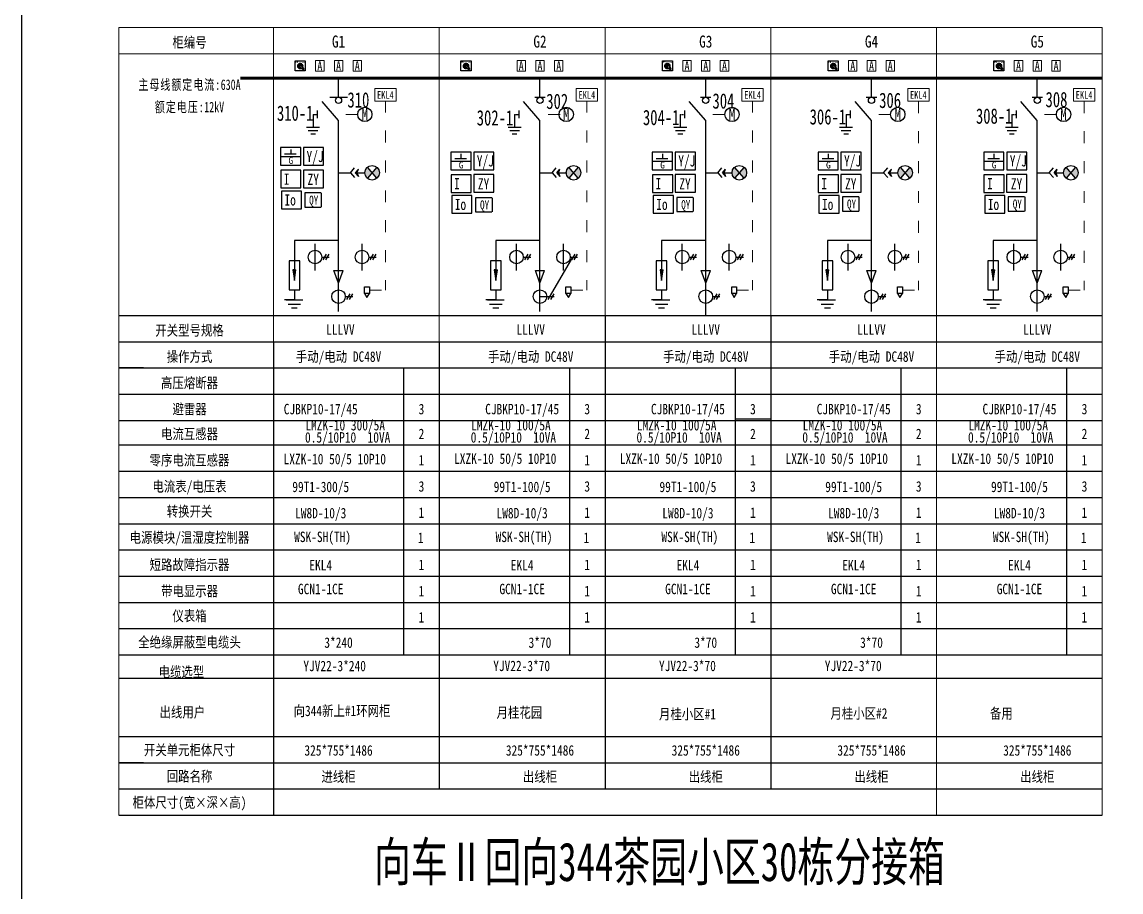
# Model space of a CAD drawing. Extents: x 613 to 1935, y 525 to 1195.
# Drawn here: x 612.6 to 868.9, y 724.9 to 927.7 of the extents above; entities that cross this region are included whole.
import ezdxf
from ezdxf.enums import TextEntityAlignment as Align

# ---------------------------------------------------------------- set-up
doc = ezdxf.new("R2010")
doc.units = 0
doc.header["$LTSCALE"] = 0.774411
doc.linetypes.add('ACAD_ISO03W100', pattern=[30, 12, -18])
doc.linetypes.add('HIDDEN', pattern=[0.375, 0.25, -0.125])
doc.layers.get('0').update_dxf_attribs({"linetype": 'CONTINUOUS'})
for name, color, linetype in [('1', 7, 'CONTINUOUS'), ('2', 2, 'CONTINUOUS'), ('TEXT', 3, 'CONTINUOUS')]:
    doc.layers.add(name, color=color, linetype=linetype)
for name, color, linetype, lineweight in [('粗实线', 7, 'CONTINUOUS', 30), ('细实线', 5, 'CONTINUOUS', 15), ('细室线', 4, 'CONTINUOUS', 9), ('虚线', 3, 'ACAD_ISO03W100', 15)]:
    doc.layers.add(name, color=color, linetype=linetype, lineweight=lineweight)
doc.styles.add('DXFS', font='', dxfattribs={"width": 0.7})
doc.styles.add('HZ', font='')
doc.styles.add('宋体', font='')
doc.styles.get('DXFS').set_extended_font_data('FangSong_GB2312')
doc.styles.get('HZ').set_extended_font_data('SimSun')
doc.styles.get('宋体').set_extended_font_data('SimSun')

# ---------------------------------------------------------------- blocks, each defined once
blk = doc.blocks.new('转换开关')
at = {"layer": '粗实线', "color": 0, "lineweight": 35}
for p, q in [((811715.2, -21652.7), (811740.9, -21669.7)), ((811728.1, -21639.8), (811744.9, -21665.3))]:
    blk.add_line(p, q, dxfattribs=at)
at = {"layer": '粗实线'}
blk.add_lwpolyline([(811687.3, -21611.9), (811756, -21611.9), (811756, -21680.6), (811687.3, -21680.6)], close=True, dxfattribs=at)
at = {"layer": '粗实线', "color": 0, "lineweight": 35}
blk.add_circle((811721.7, -21646.3), 2.53, dxfattribs=at)
for centre, radius, start, end in [((811721.7, -21646.3), 17.3, 334.48905, 295.40185), ((811721.7, -21646.3), 9.12, 21.78783, 248.01793), ((811743, -21667.6), 2.99, 223.98789, 49.96525)]:
    blk.add_arc(centre, radius, start, end, dxfattribs=at)
at = {"layer": '粗实线', "style": '宋体', "width": 0.8}
for s, p in [('就地', (811699, -21624.7)), ('远方', (811744.3, -21624.7))]:
    blk.add_text(s, height=8.26, dxfattribs=at).set_placement(p, align=Align.CENTER)
blk = doc.blocks.new('接地刀')
at = {"layer": '粗实线', "color": 0}
for p, q in [((15520.7, 53827.3), (15520.7, 53739.4)), ((15476.6, 53739.4), (15564.8, 53739.4)), ((15487.9, 53718.6), (15553.5, 53718.6)), ((15504.4, 53693.8), (15537.2, 53693.8))]:
    blk.add_line(p, q, dxfattribs=at)
at = {"layer": '粗实线', "color": 0, "linetype": 'HIDDEN'}
blk.add_line((15520.7, 53827.3), (15549.2, 53827.3), dxfattribs=at)
at = {"layer": '粗实线'}
blk.add_line((15549.2, 53852.9), (15549.2, 53801.7), dxfattribs=at)
blk = doc.blocks.new('带电显示器')
at = {"layer": '粗实线', "lineweight": -3}
blk.add_hatch(color=256, dxfattribs=at).paths.add_polyline_path([(15819.9, 53429.7), (15829.4, 53454.5), (15808.6, 53429.7), (15829.4, 53404.8)])
at = {"layer": '粗实线'}
h = blk.add_hatch(color=256, dxfattribs=at)
h.paths.add_polyline_path([(15955.4, 53467.6, -0.220516), (15972.9, 53429.7, -0.220516), (15955.4, 53391.7), (15923.2, 53429.7)])
h.paths.add_polyline_path([(15891.1, 53391.7, -0.220516), (15873.5, 53429.7, -0.220516), (15891.1, 53467.6), (15923.2, 53429.7)])
for p, q in [((15776.4, 53429.7), (15804.3, 53462.9)), ((15808.6, 53429.7), (15829.4, 53454.5)), ((15955.4, 53391.7), (15891.1, 53467.6)), ((15955.4, 53467.6), (15891.1, 53391.7)), ((15694.2, 53429.7), (15776.4, 53429.7)), ((15776.4, 53429.7), (15804.3, 53396.4)), ((15808.6, 53429.7), (15829.4, 53404.8)), ((15808.6, 53429.7), (15876.2, 53429.7))]:
    blk.add_line(p, q, dxfattribs=at)
at = {"layer": '粗实线', "lineweight": -3}
for p, q in [((15819.9, 53429.7), (15829.4, 53454.5)), ((15808.6, 53429.7), (15816.2, 53429.7)), ((15819.9, 53429.7), (15829.4, 53404.8))]:
    blk.add_line(p, q, dxfattribs=at)
at = {"layer": '粗实线'}
blk.add_circle((15923.2, 53429.7), 49.7, dxfattribs=at)

msp = doc.modelspace()

# ---------------------------------------------------------------- hatches: boundary and pattern name
at = {"layer": 'TEXT'}
for points in [[(676.13, 867.47), (675.76, 869.91), (676.13, 869.91), (676.5, 869.91)], [(723.11, 867.47), (722.74, 869.91), (723.11, 869.91), (723.48, 869.91)], [(761.76, 867.47), (761.39, 869.91), (761.76, 869.91), (762.13, 869.91)], [(800.41, 867.47), (800.05, 869.91), (800.41, 869.91), (800.78, 869.91)], [(839.07, 867.47), (838.7, 869.91), (839.07, 869.91), (839.44, 869.91)]]:
    msp.add_hatch(color=0, dxfattribs=at).paths.add_polyline_path(points)

# ---------------------------------------------------------------- linework, layer by layer
at = {"color": 0}
for p, q in [((677.6, 898.42), (672.89, 898.42)), ((672.89, 898.42), (672.89, 894.31)), ((675.27, 897.99), (675.27, 896.96)), ((677.6, 894.31), (677.6, 898.42)), ((678.24, 898.43), (678.24, 894.32)), ((682.95, 898.43), (678.24, 898.43)), ((682.95, 894.32), (682.95, 898.43)), ((717.32, 897.38), (712.61, 897.38)), ((712.61, 897.38), (712.61, 893.27)), ((717.32, 893.27), (717.32, 897.38)), ((717.96, 897.39), (717.96, 893.28)), ((722.67, 897.39), (717.96, 897.39)), ((722.67, 893.28), (722.67, 897.39)), ((764.29, 897.38), (759.58, 897.38)), ((759.58, 897.38), (759.58, 893.27)), ((764.29, 893.27), (764.29, 897.38)), ((764.93, 897.39), (764.93, 893.28)), ((769.64, 897.39), (764.93, 897.39)), ((769.64, 893.28), (769.64, 897.39)), ((802.95, 897.38), (798.24, 897.38)), ((798.24, 897.38), (798.24, 893.27)), ((802.95, 893.27), (802.95, 897.38)), ((803.58, 897.39), (803.58, 893.28)), ((808.29, 897.39), (803.58, 897.39)), ((808.29, 893.28), (808.29, 897.39)), ((841.6, 897.38), (836.89, 897.38)), ((836.89, 897.38), (836.89, 893.27)), ((841.6, 893.27), (841.6, 897.38)), ((842.24, 897.39), (842.24, 893.28)), ((846.95, 897.39), (842.24, 897.39)), ((846.95, 893.28), (846.95, 897.39)), ((677.6, 896.25), (672.89, 896.25)), ((673.84, 896.96), (676.56, 896.96)), ((717.32, 895.21), (712.61, 895.21)), ((713.56, 895.92), (716.28, 895.92)), ((714.98, 896.95), (714.98, 895.92)), ((764.29, 895.21), (759.58, 895.21)), ((760.53, 895.92), (763.25, 895.92)), ((761.96, 896.95), (761.96, 895.92)), ((802.95, 895.21), (798.24, 895.21)), ((799.19, 895.92), (801.91, 895.92)), ((800.61, 896.95), (800.61, 895.92)), ((841.6, 895.21), (836.89, 895.21)), ((837.84, 895.92), (840.56, 895.92)), ((839.27, 896.95), (839.27, 895.92)), ((672.89, 894.31), (677.6, 894.31)), ((672.95, 893.14), (672.95, 889.04)), ((677.66, 893.14), (672.95, 893.14)), ((677.66, 889.04), (677.66, 893.14)), ((678.23, 893.17), (678.23, 889.07)), ((682.94, 893.17), (678.23, 893.17)), ((678.24, 894.32), (682.95, 894.32)), ((682.94, 889.07), (682.94, 893.17)), ((712.61, 893.27), (717.32, 893.27)), ((712.66, 892.1), (712.66, 888)), ((717.37, 892.1), (712.66, 892.1)), ((717.37, 888), (717.37, 892.1)), ((717.94, 892.13), (717.94, 888.03)), ((722.65, 892.13), (717.94, 892.13)), ((717.96, 893.28), (722.67, 893.28)), ((722.65, 888.03), (722.65, 892.13)), ((759.58, 893.27), (764.29, 893.27)), ((759.64, 892.1), (759.64, 888)), ((764.35, 892.1), (759.64, 892.1)), ((764.35, 888), (764.35, 892.1)), ((764.92, 892.13), (764.92, 888.03)), ((769.63, 892.13), (764.92, 892.13)), ((764.93, 893.28), (769.64, 893.28)), ((769.63, 888.03), (769.63, 892.13)), ((798.24, 893.27), (802.95, 893.27)), ((798.29, 892.1), (798.29, 888)), ((803, 892.1), (798.29, 892.1)), ((803, 888), (803, 892.1)), ((803.57, 892.13), (803.57, 888.03)), ((808.28, 892.13), (803.57, 892.13)), ((803.58, 893.28), (808.29, 893.28)), ((808.28, 888.03), (808.28, 892.13)), ((836.89, 893.27), (841.6, 893.27)), ((836.94, 892.1), (836.94, 888)), ((841.66, 892.1), (836.94, 892.1)), ((841.66, 888), (841.66, 892.1)), ((842.22, 892.13), (842.22, 888.03)), ((846.93, 892.13), (842.22, 892.13)), ((842.24, 893.28), (846.95, 893.28)), ((846.93, 888.03), (846.93, 892.13)), ((672.95, 889.04), (677.66, 889.04)), ((673.11, 888.29), (673.11, 884.19)), ((677.82, 888.29), (673.11, 888.29)), ((677.82, 884.19), (677.82, 888.29)), ((678.23, 889.07), (682.94, 889.07)), ((682.32, 887.85), (678.54, 887.85)), ((682.32, 887.85), (678.54, 887.85)), ((678.54, 887.85), (678.54, 884.56)), ((682.37, 887.85), (682.37, 884.56)), ((682.37, 887.85), (682.37, 884.56)), ((712.66, 888), (717.37, 888)), ((712.83, 887.25), (712.83, 883.15)), ((717.54, 887.25), (712.83, 887.25)), ((717.54, 883.15), (717.54, 887.25)), ((717.94, 888.03), (722.65, 888.03)), ((722.16, 886.74), (718.39, 886.74)), ((722.16, 886.74), (718.39, 886.74)), ((718.39, 886.74), (718.39, 883.44)), ((722.22, 886.74), (722.22, 883.44)), ((722.22, 886.74), (722.22, 883.44)), ((759.64, 888), (764.35, 888)), ((759.8, 887.25), (759.8, 883.15)), ((764.51, 887.25), (759.8, 887.25)), ((764.51, 883.15), (764.51, 887.25)), ((764.92, 888.03), (769.63, 888.03)), ((769.07, 886.8), (765.3, 886.8)), ((769.07, 886.8), (765.3, 886.8)), ((765.3, 886.8), (765.3, 883.51)), ((769.13, 886.8), (769.13, 883.51)), ((769.13, 886.8), (769.13, 883.51)), ((798.29, 888), (803, 888)), ((798.46, 887.25), (798.46, 883.15)), ((803.17, 887.25), (798.46, 887.25)), ((803.17, 883.15), (803.17, 887.25)), ((803.57, 888.03), (808.28, 888.03)), ((807.73, 886.94), (803.95, 886.94)), ((807.73, 886.94), (803.95, 886.94)), ((803.95, 886.94), (803.95, 883.64)), ((807.78, 886.94), (807.78, 883.64)), ((807.78, 886.94), (807.78, 883.64)), ((836.94, 888), (841.66, 888)), ((837.11, 887.25), (837.11, 883.15)), ((841.82, 887.25), (837.11, 887.25)), ((841.82, 883.15), (841.82, 887.25)), ((842.22, 888.03), (846.93, 888.03)), ((846.38, 886.94), (842.6, 886.94)), ((846.38, 886.94), (842.6, 886.94)), ((842.6, 886.94), (842.6, 883.64)), ((846.43, 886.94), (846.43, 883.64)), ((846.43, 886.94), (846.43, 883.64)), ((673.11, 884.19), (677.82, 884.19)), ((678.54, 884.56), (682.32, 884.56)), ((678.54, 884.56), (682.32, 884.56)), ((712.83, 883.15), (717.54, 883.15)), ((718.39, 883.44), (722.16, 883.44)), ((718.39, 883.44), (722.16, 883.44)), ((759.8, 883.15), (764.51, 883.15)), ((765.3, 883.51), (769.07, 883.51)), ((765.3, 883.51), (769.07, 883.51)), ((798.46, 883.15), (803.17, 883.15)), ((803.95, 883.64), (807.73, 883.64)), ((803.95, 883.64), (807.73, 883.64)), ((837.11, 883.15), (841.82, 883.15)), ((842.6, 883.64), (846.38, 883.64)), ((842.6, 883.64), (846.38, 883.64)), ((674.68, 861.94), (677.58, 861.94)), ((721.65, 861.94), (724.56, 861.94)), ((760.31, 861.94), (763.21, 861.94)), ((798.96, 861.94), (801.87, 861.94)), ((837.62, 861.94), (840.52, 861.94)), ((635.23, 859.29), (671.26, 859.29)), ((635.23, 859.29), (640.93, 859.29)), ((635.23, 859.29), (709.92, 859.29)), ((640.93, 859.29), (671.26, 859.29)), ((671.26, 859.29), (825.88, 859.29)), ((675.44, 861.07), (676.82, 861.07)), ((722.42, 861.07), (723.8, 861.07)), ((748.57, 859.29), (748.57, 748.92)), ((756.89, 859.29), (825.88, 859.29)), ((761.07, 861.07), (762.45, 861.07)), ((787.22, 859.29), (864.53, 859.29)), ((787.22, 859.29), (787.22, 748.92)), ((799.72, 861.07), (801.11, 861.07)), ((838.38, 861.07), (839.76, 861.07)), ((635.23, 853.18), (671.26, 853.18)), ((635.23, 853.18), (709.92, 853.18)), ((671.26, 853.18), (671.26, 742.8)), ((709.92, 853.18), (825.88, 853.18)), ((709.92, 853.18), (709.92, 748.92)), ((756.89, 853.18), (825.88, 853.18)), ((787.22, 853.18), (864.53, 853.18)), ((640.93, 847.06), (635.23, 847.06)), ((635.23, 847.06), (709.92, 847.06)), ((635.23, 847.06), (671.26, 847.06)), ((640.93, 847.06), (671.26, 847.06)), ((701.6, 847.06), (701.6, 780.17)), ((709.92, 847.06), (787.22, 847.06)), ((740.25, 847.06), (740.25, 780.17)), ((748.57, 847.06), (825.88, 847.06)), ((778.9, 847.06), (778.9, 780.17)), ((778.9, 847.06), (864.53, 847.06)), ((817.56, 847.06), (817.56, 780.17)), ((856.21, 847.06), (856.21, 780.17)), ((635.23, 840.94), (671.26, 840.94)), ((635.23, 840.94), (701.6, 840.94)), ((701.6, 840.94), (709.92, 840.94)), ((709.92, 840.94), (748.57, 840.94)), ((740.25, 840.94), (748.57, 840.94)), ((748.57, 840.94), (787.22, 840.94)), ((778.9, 840.94), (787.22, 840.94)), ((778.9, 840.94), (817.56, 840.94)), ((817.56, 840.94), (856.21, 840.94)), ((856.21, 840.94), (864.53, 840.94)), ((635.23, 834.82), (671.26, 834.82)), ((635.23, 834.82), (701.6, 834.82)), ((701.6, 834.82), (709.92, 834.82)), ((709.92, 834.82), (748.57, 834.82)), ((740.25, 834.82), (748.57, 834.82)), ((748.57, 834.82), (787.22, 834.82)), ((778.9, 835.23), (787.22, 835.23)), ((778.9, 834.82), (787.22, 834.82)), ((778.9, 834.82), (817.56, 834.82)), ((817.56, 834.82), (856.21, 834.82)), ((856.21, 834.82), (864.53, 834.82)), ((635.23, 829.12), (671.26, 829.12)), ((635.23, 829.12), (701.6, 829.12)), ((701.6, 829.12), (709.92, 829.12)), ((709.92, 829.12), (748.57, 829.12)), ((740.25, 829.12), (748.57, 829.12)), ((748.57, 829.12), (787.22, 829.12)), ((778.9, 829.12), (787.22, 829.12)), ((778.9, 829.12), (817.56, 829.12)), ((817.56, 829.12), (856.21, 829.12)), ((856.21, 829.12), (864.53, 829.12)), ((635.23, 823), (671.26, 823)), ((635.23, 823), (671.26, 823)), ((635.23, 823), (701.6, 823)), ((635.23, 823), (701.6, 823)), ((701.6, 823), (709.92, 823)), ((701.6, 823), (709.92, 823)), ((709.92, 823), (748.57, 823)), ((709.92, 823), (748.57, 823)), ((740.25, 823), (748.57, 823)), ((740.25, 823), (748.57, 823)), ((748.57, 823), (787.22, 823)), ((748.57, 823), (787.22, 823)), ((778.9, 823), (787.22, 823)), ((778.9, 823), (787.22, 823)), ((778.9, 823), (817.56, 823)), ((778.9, 823), (817.56, 823)), ((817.56, 823), (856.21, 823)), ((817.56, 823), (856.21, 823)), ((856.21, 823), (864.53, 823)), ((856.21, 823), (864.53, 823)), ((635.23, 816.88), (701.6, 816.88)), ((635.23, 816.88), (671.26, 816.88)), ((701.6, 816.88), (709.92, 816.88)), ((709.92, 816.88), (748.57, 816.88)), ((740.25, 816.88), (748.57, 816.88)), ((748.57, 816.88), (787.22, 816.88)), ((778.9, 816.88), (787.22, 816.88)), ((778.9, 816.88), (817.56, 816.88)), ((817.56, 816.88), (856.21, 816.88)), ((856.21, 816.88), (864.53, 816.88)), ((635.23, 810.76), (701.6, 810.76)), ((635.23, 810.76), (671.26, 810.76)), ((701.6, 810.76), (709.92, 810.76)), ((709.92, 810.76), (748.57, 810.76)), ((740.25, 810.76), (748.57, 810.76)), ((748.57, 810.76), (787.22, 810.76)), ((778.9, 810.76), (787.22, 810.76)), ((778.9, 810.76), (817.56, 810.76)), ((817.56, 810.76), (856.21, 810.76)), ((856.21, 810.76), (864.53, 810.76)), ((635.23, 804.64), (701.6, 804.64)), ((635.23, 804.64), (701.6, 804.64)), ((635.23, 804.64), (671.26, 804.64)), ((635.23, 804.64), (671.26, 804.64)), ((701.6, 804.64), (709.92, 804.64)), ((701.6, 804.64), (856.21, 804.64)), ((701.6, 804.64), (856.21, 804.64)), ((701.6, 804.64), (709.92, 804.64)), ((740.25, 804.64), (748.57, 804.64)), ((740.25, 804.64), (748.57, 804.64)), ((748.57, 804.64), (787.22, 804.64)), ((748.57, 804.64), (787.22, 804.64)), ((778.9, 804.64), (787.22, 804.64)), ((778.9, 804.64), (787.22, 804.64)), ((778.9, 804.64), (817.56, 804.64)), ((778.9, 804.64), (817.56, 804.64)), ((817.56, 804.64), (856.21, 804.64)), ((817.56, 804.64), (856.21, 804.64)), ((856.21, 804.64), (864.53, 804.64)), ((856.21, 804.64), (864.53, 804.64)), ((635.23, 798.52), (701.6, 798.52)), ((635.23, 798.52), (671.26, 798.52)), ((701.6, 798.52), (856.21, 798.52)), ((701.6, 798.52), (709.92, 798.52)), ((740.25, 798.52), (748.57, 798.52)), ((748.57, 798.52), (787.22, 798.52)), ((748.57, 798.52), (817.56, 798.52)), ((778.9, 798.52), (787.22, 798.52)), ((817.56, 798.52), (856.21, 798.52)), ((856.21, 798.52), (864.53, 798.52)), ((635.23, 792.41), (701.6, 792.41)), ((635.23, 792.41), (671.26, 792.41)), ((701.6, 792.41), (709.92, 792.41)), ((701.6, 792.41), (856.21, 792.41)), ((740.25, 792.41), (748.57, 792.41)), ((748.57, 792.41), (787.22, 792.41)), ((778.9, 792.41), (787.22, 792.41)), ((778.9, 792.41), (817.56, 792.41)), ((817.56, 792.41), (856.21, 792.41)), ((856.21, 792.41), (864.53, 792.41)), ((635.23, 786.29), (671.26, 786.29)), ((635.23, 786.29), (701.6, 786.29)), ((701.6, 786.29), (709.92, 786.29)), ((701.6, 786.29), (856.21, 786.29)), ((740.25, 786.29), (748.57, 786.29)), ((748.57, 786.29), (787.22, 786.29)), ((778.9, 786.29), (787.22, 786.29)), ((778.9, 786.29), (817.56, 786.29)), ((817.56, 786.29), (856.21, 786.29)), ((856.21, 786.29), (864.53, 786.29)), ((635.23, 755.04), (864.53, 755.04)), ((640.93, 755.04), (635.23, 755.04)), ((635.23, 755.04), (864.53, 755.04)), ((635.23, 755.04), (709.92, 755.04)), ((640.93, 755.04), (671.26, 755.04)), ((748.57, 755.04), (864.53, 755.04)), ((748.57, 755.04), (864.53, 755.04)), ((635.23, 748.92), (671.26, 748.92)), ((635.23, 748.92), (864.53, 748.92)), ((635.23, 748.92), (709.92, 748.92)), ((748.57, 748.92), (864.53, 748.92)), ((748.57, 748.92), (787.22, 748.92)), ((635.23, 742.8), (671.26, 742.8)), ((635.23, 742.8), (701.6, 742.8)), ((635.23, 742.8), (864.53, 742.8)), ((748.57, 742.8), (864.53, 742.8)), ((787.22, 742.8), (864.53, 742.8))]:
    msp.add_line(p, q, dxfattribs=at)
at = {"color": 0, "linetype": 'HIDDEN', "ltscale": 0.2}
for p, q in [((686.43, 869.78), (686.43, 876.76)), ((733.4, 869.78), (733.4, 876.76)), ((772.06, 869.78), (772.06, 876.76)), ((810.71, 869.78), (810.71, 876.76)), ((849.37, 869.78), (849.37, 876.76))]:
    msp.add_line(p, q, dxfattribs=at)
at = {"color": 0, "linetype": 'Continuous'}
for p, q in [((676.13, 862.91), (673.79, 862.91)), ((674.2, 862.91), (678.07, 862.91)), ((723.11, 862.91), (720.76, 862.91)), ((721.17, 862.91), (725.04, 862.91)), ((761.76, 862.91), (759.42, 862.91)), ((759.82, 862.91), (763.7, 862.91)), ((800.41, 862.91), (798.07, 862.91)), ((798.48, 862.91), (802.35, 862.91)), ((839.07, 862.91), (836.73, 862.91)), ((837.13, 862.91), (841, 862.91))]:
    msp.add_line(p, q, dxfattribs=at)
msp.add_lwpolyline([(612.61, 1195.28), (1376.77, 1195.28), (1376.77, 524.67), (612.61, 524.67)], close=True, dxfattribs=at)
at = {"color": 0}
for points in [[(635.23, 780.17), (864.53, 780.17)], [(635.23, 774.71), (864.53, 774.71)], [(635.23, 761.16), (864.53, 761.16)]]:
    msp.add_lwpolyline(points, dxfattribs=at)
at = {"layer": '1', "color": 0, "ltscale": 1000}
for p, q in [((692.48, 866), (693.63, 866)), ((692.48, 864.44), (692.48, 866)), ((693.63, 864.44), (692.48, 864.44)), ((692.48, 864.44), (693.06, 863.52)), ((693.06, 863.52), (693.63, 864.44)), ((693.63, 866), (693.63, 864.44)), ((739.46, 866), (740.6, 866)), ((739.46, 864.44), (739.46, 866)), ((740.6, 864.44), (739.46, 864.44)), ((739.46, 864.44), (740.03, 863.52)), ((740.03, 863.52), (740.6, 864.44)), ((740.6, 866), (740.6, 864.44)), ((778.11, 866), (779.26, 866)), ((778.11, 864.44), (778.11, 866)), ((779.26, 864.44), (778.11, 864.44)), ((778.11, 864.44), (778.69, 863.52)), ((778.69, 863.52), (779.26, 864.44)), ((779.26, 866), (779.26, 864.44)), ((816.77, 866), (817.91, 866)), ((816.77, 864.44), (816.77, 866)), ((817.91, 864.44), (816.77, 864.44)), ((816.77, 864.44), (817.34, 863.52)), ((817.34, 863.52), (817.91, 864.44)), ((817.91, 866), (817.91, 864.44)), ((855.42, 866), (856.57, 866)), ((855.42, 864.44), (855.42, 866)), ((856.57, 864.44), (855.42, 864.44)), ((855.42, 864.44), (855.99, 863.52)), ((855.99, 863.52), (856.57, 864.44)), ((856.57, 866), (856.57, 864.44))]:
    msp.add_line(p, q, dxfattribs=at)
at = {"layer": 'TEXT', "color": 0}
for p, q in [((676.13, 876.76), (676.13, 868.69)), ((686.43, 876.76), (676.13, 876.76)), ((723.11, 876.76), (723.11, 868.69)), ((733.4, 876.76), (723.11, 876.76)), ((761.76, 876.76), (761.76, 867.47)), ((772.06, 876.76), (761.76, 876.76)), ((800.41, 876.76), (800.41, 867.47)), ((810.71, 876.76), (800.41, 876.76)), ((839.07, 876.76), (839.07, 867.47)), ((849.37, 876.76), (839.07, 876.76)), ((677.38, 872.02), (674.88, 872.02)), ((674.88, 872.02), (674.88, 865.29)), ((677.38, 865.29), (677.38, 872.02)), ((724.36, 872.02), (721.86, 872.02)), ((721.86, 872.02), (721.86, 865.29)), ((724.36, 865.29), (724.36, 872.02)), ((763.01, 872.02), (760.51, 872.02)), ((760.51, 872.02), (760.51, 865.29)), ((763.01, 865.29), (763.01, 872.02)), ((801.66, 872.02), (799.17, 872.02)), ((799.17, 872.02), (799.17, 865.29)), ((801.66, 865.29), (801.66, 872.02)), ((840.32, 872.02), (837.82, 872.02)), ((837.82, 872.02), (837.82, 865.29)), ((840.32, 865.29), (840.32, 872.02)), ((676.13, 869.91), (675.76, 869.91)), ((675.76, 869.91), (676.13, 867.47)), ((676.13, 869.91), (676.5, 869.91)), ((676.13, 867.47), (676.5, 869.91)), ((723.11, 869.91), (722.74, 869.91)), ((722.74, 869.91), (723.11, 867.47)), ((723.11, 869.91), (723.48, 869.91)), ((723.11, 867.47), (723.48, 869.91)), ((761.76, 869.91), (761.39, 869.91)), ((761.39, 869.91), (761.76, 867.47)), ((761.76, 869.91), (762.13, 869.91)), ((761.76, 867.47), (762.13, 869.91)), ((800.41, 869.91), (800.05, 869.91)), ((800.05, 869.91), (800.41, 867.47)), ((800.41, 869.91), (800.78, 869.91)), ((800.41, 867.47), (800.78, 869.91)), ((839.07, 869.91), (838.7, 869.91)), ((838.7, 869.91), (839.07, 867.47)), ((839.07, 869.91), (839.44, 869.91)), ((839.07, 867.47), (839.44, 869.91)), ((674.88, 865.29), (677.38, 865.29)), ((676.13, 865.29), (676.13, 862.91)), ((721.86, 865.29), (724.36, 865.29)), ((723.11, 865.29), (723.11, 862.91)), ((760.51, 865.29), (763.01, 865.29)), ((761.76, 865.29), (761.76, 862.91)), ((799.17, 865.29), (801.66, 865.29)), ((800.41, 865.29), (800.41, 862.91)), ((837.82, 865.29), (840.32, 865.29)), ((839.07, 865.29), (839.07, 862.91))]:
    msp.add_line(p, q, dxfattribs=at)
at = {"layer": '粗实线', "color": 0}
for p, q in [((686.43, 910.19), (686.43, 914.62)), ((733.4, 910.19), (733.4, 914.62)), ((733.4, 910.19), (733.4, 914.62)), ((772.06, 910.19), (772.06, 914.62)), ((772.06, 910.19), (772.06, 914.62)), ((810.71, 910.19), (810.71, 914.62)), ((810.71, 910.19), (810.71, 914.62)), ((849.37, 910.19), (849.37, 914.62)), ((849.37, 910.19), (849.37, 914.62)), ((684.38, 910.19), (688.48, 910.19)), ((732.19, 910.19), (734.62, 910.19)), ((770.85, 910.19), (773.27, 910.19)), ((809.5, 910.19), (811.92, 910.19)), ((848.15, 910.19), (850.58, 910.19)), ((686.43, 904.76), (682.59, 909.15)), ((733.4, 904.76), (729.57, 909.15)), ((772.06, 904.76), (768.22, 909.15)), ((810.71, 904.76), (806.87, 909.15)), ((849.37, 904.76), (845.53, 909.15)), ((686.43, 860.22), (686.43, 904.76)), ((733.4, 860.22), (733.4, 904.76)), ((772.06, 859.29), (772.06, 904.76)), ((810.71, 860.22), (810.71, 904.76)), ((849.37, 860.22), (849.37, 904.76)), ((685.35, 869.78), (687.51, 869.78)), ((686.43, 866.82), (685.35, 869.78)), ((686.43, 866.82), (687.51, 869.78)), ((733.4, 866.82), (732.33, 869.78)), ((732.33, 869.78), (734.48, 869.78)), ((733.4, 866.82), (734.48, 869.78)), ((772.06, 866.82), (770.98, 869.78)), ((770.98, 869.78), (773.13, 869.78)), ((772.06, 866.82), (773.13, 869.78)), ((810.71, 866.82), (809.63, 869.78)), ((809.63, 869.78), (811.79, 869.78)), ((810.71, 866.82), (811.79, 869.78)), ((849.37, 866.82), (848.29, 869.78)), ((848.29, 869.78), (850.44, 869.78)), ((849.37, 866.82), (850.44, 869.78))]:
    msp.add_line(p, q, dxfattribs=at)
at = {"layer": '粗实线', "color": 0, "lineweight": -3}
for p, q in [((680.96, 869.78), (680.96, 876.03)), ((691.9, 869.78), (691.9, 876.03)), ((727.93, 869.78), (727.93, 876.03)), ((738.88, 869.78), (738.88, 876.03)), ((766.59, 869.78), (766.59, 876.03)), ((777.53, 869.78), (777.53, 876.03)), ((805.24, 869.78), (805.24, 876.03)), ((816.18, 869.78), (816.18, 876.03)), ((843.89, 869.78), (843.89, 876.03)), ((854.84, 869.78), (854.84, 876.03)), ((686.43, 860.57), (686.43, 866.82)), ((733.4, 860.57), (733.4, 866.82)), ((772.06, 860.57), (772.06, 866.82)), ((810.71, 860.57), (810.71, 866.82)), ((849.37, 860.57), (849.37, 866.82))]:
    msp.add_line(p, q, dxfattribs=at)
at = {"layer": '粗实线', "color": 0, "linetype": 'ByBlock', "ltscale": 0.2}
for p, q in [((682.54, 872.91), (684.28, 872.91)), ((683.58, 873.58), (682.8, 872.23)), ((684.19, 873.58), (683.41, 872.23)), ((693.48, 872.91), (695.22, 872.91)), ((694.53, 873.58), (693.74, 872.23)), ((695.13, 873.58), (694.35, 872.23)), ((729.51, 872.91), (731.25, 872.91)), ((730.56, 873.58), (729.78, 872.23)), ((731.17, 873.58), (730.38, 872.23)), ((740.97, 872.91), (735.25, 863.02)), ((740.45, 872.91), (742.19, 872.91)), ((741.5, 873.58), (740.72, 872.23)), ((742.11, 873.58), (741.33, 872.23)), ((768.16, 872.91), (769.91, 872.91)), ((769.21, 873.58), (768.43, 872.23)), ((769.82, 873.58), (769.04, 872.23)), ((779.11, 872.91), (780.85, 872.91)), ((780.15, 873.58), (779.37, 872.23)), ((780.76, 873.58), (779.98, 872.23)), ((806.82, 872.91), (808.56, 872.91)), ((807.87, 873.58), (807.08, 872.23)), ((808.47, 873.58), (807.69, 872.23)), ((817.76, 872.91), (819.5, 872.91)), ((818.81, 873.58), (818.03, 872.23)), ((819.42, 873.58), (818.63, 872.23)), ((845.47, 872.91), (847.21, 872.91)), ((846.52, 873.58), (845.74, 872.23)), ((847.13, 873.58), (846.35, 872.23)), ((856.41, 872.91), (858.16, 872.91)), ((857.46, 873.58), (856.68, 872.23)), ((858.07, 873.58), (857.29, 872.23)), ((688.01, 863.69), (689.75, 863.69)), ((689.05, 864.37), (688.27, 863.02)), ((689.66, 864.37), (688.88, 863.02)), ((733.4, 863.69), (736.72, 863.69)), ((736.64, 864.37), (735.86, 863.02)), ((773.64, 863.69), (775.38, 863.69)), ((774.68, 864.37), (773.9, 863.02)), ((775.29, 864.37), (774.51, 863.02)), ((812.29, 863.69), (814.03, 863.69)), ((813.34, 864.37), (812.56, 863.02)), ((813.94, 864.37), (813.16, 863.02)), ((850.94, 863.69), (852.69, 863.69)), ((851.99, 864.37), (851.21, 863.02)), ((852.6, 864.37), (851.82, 863.02))]:
    msp.add_line(p, q, dxfattribs=at)
at = {"layer": '粗实线', "color": 0, "const_width": 0.678}
for points in [[(663.54, 914.62), (709.92, 914.62)], [(709.92, 914.62), (772.06, 914.62)], [(748.57, 914.62), (825.88, 914.62)]]:
    msp.add_lwpolyline(points, dxfattribs=at)
at = {"layer": '粗实线', "color": 0}
msp.add_lwpolyline([(787.22, 914.62, 0.678, 0.678, 0), (864.53, 914.62, 0.678, 0.678, 0)], format="xyseb", dxfattribs=at)
for centre, radius in [((686.43, 909.46), 0.727), ((733.4, 909.46), 0.727), ((772.06, 909.46), 0.727), ((810.71, 909.46), 0.727), ((849.37, 909.46), 0.727), ((692.56, 906.17), 1.67), ((739.53, 906.17), 1.67), ((778.19, 906.17), 1.67), ((816.84, 906.17), 1.67), ((855.5, 906.17), 1.67)]:
    msp.add_circle(centre, radius, dxfattribs=at)
at = {"layer": '粗实线', "color": 0, "lineweight": -3}
for centre in [(680.96, 872.91), (691.9, 872.91), (727.93, 872.91), (738.88, 872.91), (766.59, 872.91), (777.53, 872.91), (805.24, 872.91), (816.18, 872.91), (843.89, 872.91), (854.84, 872.91), (686.43, 863.69), (733.4, 863.69), (772.06, 863.69), (810.71, 863.69), (849.37, 863.69)]:
    msp.add_circle(centre, 1.58, dxfattribs=at)
at = {"layer": '细实线', "color": 0}
for p, q in [((635.23, 926.43), (671.26, 926.43)), ((635.23, 926.43), (640.93, 926.43)), ((635.23, 926.43), (635.23, 742.8)), ((640.93, 926.43), (671.26, 926.43)), ((671.26, 926.43), (709.92, 926.43)), ((671.26, 926.43), (671.26, 748.92)), ((671.26, 926.43), (671.26, 859.29)), ((709.92, 926.43), (825.88, 926.43)), ((709.92, 926.43), (709.92, 840.94)), ((748.57, 926.43), (748.57, 748.92)), ((748.57, 926.43), (748.57, 859.29)), ((756.89, 926.43), (825.88, 926.43)), ((756.89, 926.43), (825.88, 926.43)), ((787.22, 926.43), (825.88, 926.43)), ((787.22, 926.43), (787.22, 853.18)), ((787.22, 926.43), (787.22, 748.92)), ((787.22, 926.43), (864.53, 926.43)), ((787.22, 926.43), (787.22, 853.18)), ((825.88, 926.43), (825.88, 767.52)), ((825.88, 926.43), (825.88, 767.52)), ((825.88, 926.43), (825.88, 742.8)), ((864.53, 926.43), (864.53, 767.52)), ((864.53, 926.43), (864.53, 767.52)), ((864.53, 926.43), (864.53, 742.8)), ((635.23, 920.31), (671.26, 920.31)), ((635.23, 920.31), (640.93, 920.31)), ((635.23, 920.31), (709.92, 920.31)), ((640.93, 920.31), (671.26, 920.31)), ((709.92, 920.31), (825.88, 920.31)), ((748.57, 920.31), (825.88, 920.31)), ((787.22, 920.31), (864.53, 920.31))]:
    msp.add_line(p, q, dxfattribs=at)
for points in [[(681.08, 918.7), (683.04, 918.7), (683.04, 916.23), (681.08, 916.23)], [(685.45, 918.7), (687.41, 918.7), (687.41, 916.23), (685.45, 916.23)], [(689.82, 918.7), (691.78, 918.7), (691.78, 916.23), (689.82, 916.23)], [(728.05, 918.7), (730.01, 918.7), (730.01, 916.23), (728.05, 916.23)], [(732.42, 918.7), (734.38, 918.7), (734.38, 916.23), (732.42, 916.23)], [(736.8, 918.7), (738.76, 918.7), (738.76, 916.23), (736.8, 916.23)], [(766.71, 918.7), (768.67, 918.7), (768.67, 916.23), (766.71, 916.23)], [(771.08, 918.7), (773.04, 918.7), (773.04, 916.23), (771.08, 916.23)], [(775.45, 918.7), (777.41, 918.7), (777.41, 916.23), (775.45, 916.23)], [(805.36, 918.7), (807.32, 918.7), (807.32, 916.23), (805.36, 916.23)], [(809.73, 918.7), (811.69, 918.7), (811.69, 916.23), (809.73, 916.23)], [(814.1, 918.7), (816.06, 918.7), (816.06, 916.23), (814.1, 916.23)], [(844.01, 918.7), (845.97, 918.7), (845.97, 916.23), (844.01, 916.23)], [(848.39, 918.7), (850.35, 918.7), (850.35, 916.23), (848.39, 916.23)], [(852.76, 918.7), (854.72, 918.7), (854.72, 916.23), (852.76, 916.23)]]:
    msp.add_lwpolyline(points, close=True, dxfattribs=at)
at = {"layer": '细室线', "color": 0}
for points in [[(694.88, 912.19), (699.84, 912.19), (699.84, 909.22), (694.88, 909.22)], [(741.86, 912.19), (746.81, 912.19), (746.81, 909.22), (741.86, 909.22)], [(780.51, 912.19), (785.47, 912.19), (785.47, 909.22), (780.51, 909.22)], [(819.16, 912.19), (824.12, 912.19), (824.12, 909.22), (819.16, 909.22)], [(857.82, 912.19), (862.77, 912.19), (862.77, 909.22), (857.82, 909.22)]]:
    msp.add_lwpolyline(points, close=True, dxfattribs=at)
at = {"layer": '虚线', "color": 0, "linetype": 'ACAD_ISO03W100', "ltscale": 0.3}
for p, q in [((697.36, 909.37), (697.36, 865.22)), ((744.33, 909.37), (744.33, 865.22)), ((782.99, 909.37), (782.99, 865.22)), ((821.64, 909.22), (821.64, 865.22)), ((860.3, 909.22), (860.3, 865.22)), ((690.89, 906.17), (685.2, 906.17)), ((738.11, 906.17), (732.17, 906.17)), ((776.52, 906.17), (770.82, 906.17)), ((815.17, 906.17), (809.48, 906.17)), ((853.83, 906.17), (848.13, 906.17)), ((693.63, 865.22), (697.36, 865.22)), ((740.6, 865.22), (744.33, 865.22)), ((779.26, 865.22), (782.99, 865.22)), ((817.91, 865.22), (821.64, 865.22)), ((856.57, 865.22), (860.3, 865.22))]:
    msp.add_line(p, q, dxfattribs=at)

# ---------------------------------------------------------------- block references
at = {"color": 0, "linetype": 'ByBlock', "xscale": 0.03419636210116749, "yscale": 0.03419636210116749, "zscale": 0.03419636210120443}
for p in [(-27080.44, 1657.69), (-27041.78, 1657.69), (-26994.81, 1657.69), (-26956.15, 1657.69), (-26917.5, 1657.69)]:
    msp.add_blockref('转换开关', p, dxfattribs=at)
at = {"layer": '粗实线', "color": 0, "xscale": 0.03419636210116749, "yscale": 0.03419636210116749, "zscale": 0.03419636210120443}
for name, p in [('接地刀', (149.74, -934.53)), ('接地刀', (196.72, -934.53)), ('接地刀', (235.37, -934.53)), ('接地刀', (274.03, -934.53)), ('接地刀', (312.68, -934.53)), ('带电显示器', (149.74, -934.53)), ('带电显示器', (196.72, -934.53)), ('带电显示器', (235.37, -934.53)), ('带电显示器', (274.03, -934.53)), ('带电显示器', (312.68, -934.53))]:
    msp.add_blockref(name, p, dxfattribs=at)

# ---------------------------------------------------------------- texts
at = {"color": 0, "style": 'HZ'}
for s, height, width, p in [('柜编号', 2.437, 0.8, (651.68, 921.74)), ('G1', 2.825, 0.8, (686.43, 921.74)), ('G2', 2.825, 0.8, (733.4, 921.74)), ('G3', 2.825, 0.8, (772.06, 921.74)), ('G4', 2.825, 0.8, (810.71, 921.74)), ('G5', 2.825, 0.8, (849.37, 921.74)), ('G5', 2.825, 0.8, (849.37, 921.74)), ('A', 2.16, 0.8, (682.06, 916.41)), ('A', 2.16, 0.8, (686.43, 916.41)), ('A', 2.16, 0.8, (690.8, 916.41)), ('A', 2.16, 0.8, (729.03, 916.41)), ('A', 2.16, 0.8, (733.4, 916.41)), ('A', 2.16, 0.8, (737.78, 916.41)), ('A', 2.16, 0.8, (767.69, 916.41)), ('A', 2.16, 0.8, (772.06, 916.41)), ('A', 2.16, 0.8, (776.43, 916.41)), ('A', 2.16, 0.8, (806.34, 916.41)), ('A', 2.16, 0.8, (810.71, 916.41)), ('A', 2.16, 0.8, (815.08, 916.41)), ('A', 2.16, 0.8, (844.99, 916.41)), ('A', 2.16, 0.8, (849.37, 916.41)), ('A', 2.16, 0.8, (853.74, 916.41)), ('310', 3.572, 0.7, (691.06, 907.77)), ('302', 3.572, 0.7, (737.42, 907.44)), ('304', 3.572, 0.7, (776.18, 907.52)), ('306', 3.572, 0.7, (815.05, 907.67)), ('308', 3.572, 0.7, (853.84, 907.85)), ('310-1', 3.572, 0.7, (676.32, 904.68)), ('306-1', 3.572, 0.7, (800.54, 903.82)), ('308-1', 3.572, 0.7, (839.32, 904)), ('302-1', 3.572, 0.7, (722.91, 903.59)), ('304-1', 3.572, 0.7, (761.66, 903.67)), ('开关型号规格', 2.437, 0.8, (651.68, 854.61)), ('LLLVV', 2.437, 0.8, (686.86, 854.82)), ('LLLVV', 2.437, 0.8, (731.24, 854.83)), ('LLLVV', 2.437, 0.8, (772.06, 854.83)), ('LLLVV', 2.437, 0.8, (810.71, 854.83)), ('LLLVV', 2.437, 0.8, (849.37, 854.83)), ('操作方式', 2.437, 0.8, (651.68, 848.49)), ('手动/电动 DC48V', 2.4367, 0.8, (686.43, 848.49)), ('手动/电动 DC48V', 2.4367, 0.8, (731.24, 848.49)), ('手动/电动 DC48V', 2.4367, 0.8, (772.06, 848.49)), ('手动/电动 DC48V', 2.4367, 0.8, (810.71, 848.49)), ('手动/电动 DC48V', 2.4367, 0.8, (849.37, 848.49)), ('高压熔断器', 2.437, 0.8, (651.68, 842.37)), ('避雷器', 2.437, 0.8, (651.68, 836.26)), ('CJBKP10-17/45', 2.4367, 0.8, (682.27, 836.26)), ('3', 2.44, 0.8, (705.76, 836.26)), ('CJBKP10-17/45', 2.4367, 0.8, (729.24, 836.26)), ('3', 2.44, 0.8, (744.41, 836.26)), ('CJBKP10-17/45', 2.4367, 0.8, (767.9, 836.26)), ('3', 2.44, 0.8, (783.06, 836.26)), ('CJBKP10-17/45', 2.4367, 0.8, (806.55, 836.26)), ('3', 2.44, 0.8, (821.72, 836.26)), ('CJBKP10-17/45', 2.4367, 0.8, (845.21, 836.26)), ('3', 2.44, 0.8, (860.37, 836.26)), ('电流互感器', 2.437, 0.8, (651.68, 830.47)), ('LMZK-10 300/5A', 2.4367, 0.8, (687.98, 832.5)), ('LMZK-10 100/5A', 2.4367, 0.8, (726.63, 832.5)), ('LMZK-10 100/5A', 2.4367, 0.8, (765.28, 832.5)), ('LMZK-10 100/5A', 2.4367, 0.8, (803.94, 832.5)), ('LMZK-10 100/5A', 2.4367, 0.8, (842.59, 832.5)), (' 0.5/10P10  10VA', 2.4367, 0.8, (687.89, 829.66)), ('2', 2.44, 0.8, (705.76, 830.47)), (' 0.5/10P10  10VA', 2.4367, 0.8, (726.54, 829.66)), ('2', 2.44, 0.8, (744.41, 830.47)), (' 0.5/10P10  10VA', 2.4367, 0.8, (765.19, 829.66)), ('2', 2.44, 0.8, (783.06, 830.47)), (' 0.5/10P10  10VA', 2.4367, 0.8, (803.85, 829.66)), ('2', 2.44, 0.8, (821.72, 830.47)), (' 0.5/10P10  10VA', 2.4367, 0.8, (842.5, 829.66)), ('2', 2.44, 0.8, (860.37, 830.47)), ('零序电流互感器', 2.437, 0.8, (651.68, 824.35)), ('LXZK-10 50/5 10P10', 2.4367, 0.8, (685.56, 824.61)), ('1', 2.44, 0.8, (705.76, 824.35)), ('LXZK-10 50/5 10P10', 2.4367, 0.8, (725.3, 824.7)), ('1', 2.44, 0.8, (744.41, 824.35)), ('LXZK-10 50/5 10P10', 2.4367, 0.8, (763.96, 824.7)), ('1', 2.44, 0.8, (783.06, 824.35)), ('LXZK-10 50/5 10P10', 2.4367, 0.8, (802.61, 824.7)), ('1', 2.44, 0.8, (821.72, 824.35)), ('LXZK-10 50/5 10P10', 2.4367, 0.8, (841.26, 824.7)), ('1', 2.44, 0.8, (860.37, 824.35)), ('电流表/电压表', 2.437, 0.8, (651.68, 818.23)), ('99T1-300/5', 2.437, 0.8, (682.27, 818.12)), ('3', 2.44, 0.8, (705.76, 818.23)), ('99T1-100/5', 2.437, 0.8, (729.24, 818.12)), ('3', 2.44, 0.8, (744.41, 818.23)), ('99T1-100/5', 2.437, 0.8, (767.9, 818.12)), ('3', 2.44, 0.8, (783.06, 818.23)), ('99T1-100/5', 2.437, 0.8, (806.55, 818.12)), ('3', 2.44, 0.8, (821.72, 818.23)), ('99T1-100/5', 2.437, 0.8, (845.21, 818.12)), ('3', 2.44, 0.8, (860.37, 818.23)), ('转换开关', 2.437, 0.8, (651.68, 812.42)), ('LW8D-10/3', 2.437, 0.8, (682.27, 812.01)), ('1', 2.44, 0.8, (705.76, 812.11)), ('LW8D-10/3', 2.437, 0.8, (729.24, 812.01)), ('1', 2.44, 0.8, (744.41, 812.11)), ('LW8D-10/3', 2.437, 0.8, (767.9, 812.01)), ('1', 2.44, 0.8, (783.06, 812.11)), ('LW8D-10/3', 2.437, 0.8, (806.55, 812.01)), ('1', 2.44, 0.8, (821.72, 812.11)), ('LW8D-10/3', 2.437, 0.8, (845.21, 812.01)), ('1', 2.44, 0.8, (860.37, 812.11)), ('电源模块/温湿度控制器', 2.4367, 0.8, (651.68, 806.31)), ('WSK-SH(TH)', 2.437, 0.8, (682.71, 806.47)), ('1', 2.44, 0.8, (705.59, 806.27)), ('WSK-SH(TH)', 2.437, 0.8, (729.68, 806.47)), ('1', 2.44, 0.8, (744.24, 806.27)), ('WSK-SH(TH)', 2.437, 0.8, (768.34, 806.47)), ('1', 2.44, 0.8, (782.9, 806.27)), ('WSK-SH(TH)', 2.437, 0.8, (806.99, 806.47)), ('1', 2.44, 0.8, (821.55, 806.27)), ('WSK-SH(TH)', 2.437, 0.8, (845.65, 806.47)), ('1', 2.44, 0.8, (860.21, 806.27)), ('短路故障指示器', 2.437, 0.8, (651.68, 799.96)), ('EKL4', 2.437, 0.8, (682.27, 799.85)), ('1', 2.44, 0.8, (705.76, 799.96)), ('EKL4', 2.437, 0.8, (729.24, 799.85)), ('1', 2.44, 0.8, (744.41, 799.96)), ('EKL4', 2.437, 0.8, (767.9, 799.85)), ('1', 2.44, 0.8, (783.06, 799.96)), ('EKL4', 2.437, 0.8, (806.55, 799.85)), ('1', 2.44, 0.8, (821.72, 799.96)), ('EKL4', 2.437, 0.8, (845.21, 799.85)), ('1', 2.44, 0.8, (860.37, 799.96)), ('带电显示器', 2.437, 0.8, (651.68, 793.84)), ('GCN1-1CE', 2.437, 0.8, (682.27, 794.32)), ('1', 2.44, 0.8, (705.76, 793.84)), ('GCN1-1CE', 2.437, 0.8, (729.24, 794.32)), ('1', 2.44, 0.8, (744.41, 793.84)), ('GCN1-1CE', 2.437, 0.8, (767.9, 794.32)), ('1', 2.44, 0.8, (783.06, 793.84)), ('GCN1-1CE', 2.437, 0.8, (806.55, 794.32)), ('1', 2.44, 0.8, (821.72, 793.84)), ('GCN1-1CE', 2.437, 0.8, (845.21, 794.32)), ('1', 2.44, 0.8, (860.37, 793.84)), ('仪表箱', 2.437, 0.8, (651.68, 788.04)), ('1', 2.44, 0.8, (705.76, 787.72)), ('1', 2.44, 0.8, (744.41, 787.72)), ('1', 2.44, 0.8, (783.06, 787.72)), ('1', 2.44, 0.8, (821.72, 787.72)), ('1', 2.44, 0.8, (860.37, 787.72)), ('全绝缘屏蔽型电缆头', 2.437, 0.8, (651.68, 781.92)), ('3*240', 2.437, 0.8, (686.43, 781.82)), ('3*70', 2.437, 0.8, (733.4, 781.82)), ('3*70', 2.437, 0.8, (772.06, 781.82)), ('3*70', 2.437, 0.8, (810.71, 781.82)), ('开关单元柜体尺寸', 2.437, 0.8, (651.68, 756.79)), ('325*755*1486', 2.4367, 0.8, (686.43, 756.69)), ('325*755*1486', 2.4367, 0.8, (733.4, 756.69)), ('325*755*1486', 2.4367, 0.8, (772.06, 756.69)), ('325*755*1486', 2.4367, 0.8, (810.71, 756.69)), ('325*755*1486', 2.4367, 0.8, (849.37, 756.69)), ('回路名称', 2.437, 0.8, (651.68, 750.67)), ('进线柜', 2.437, 0.8, (686.43, 750.57)), ('出线柜', 2.437, 0.8, (733.4, 750.57)), ('出线柜', 2.437, 0.8, (772.06, 750.57)), ('出线柜', 2.437, 0.8, (810.71, 750.57)), ('出线柜', 2.437, 0.8, (849.37, 750.57)), ('柜体尺寸(宽×深×高)', 2.4367, 0.8, (651.68, 744.55))]:
    msp.add_text(s, height=height, dxfattribs=dict(at, width=width)).set_placement(p, align=Align.CENTER)
for s, height, width, p in [('EKL4', 1.789, 0.8, (695.41, 909.8)), ('EKL4', 1.789, 0.8, (742.38, 909.8)), ('EKL4', 1.789, 0.8, (781.04, 909.8)), ('EKL4', 1.789, 0.8, (819.69, 909.8)), ('EKL4', 1.789, 0.8, (858.34, 909.8)), ('Y/J', 2.593, 0.75, (678.96, 895.06)), ('Y/J', 2.593, 0.75, (718.67, 894.03)), ('Y/J', 2.593, 0.75, (765.65, 894.03)), ('Y/J', 2.593, 0.75, (804.3, 894.03)), ('Y/J', 2.593, 0.75, (842.95, 894.03)), ('I', 2.59, 0.75, (673.66, 889.78)), ('ZY', 2.593, 0.75, (679.21, 889.73)), ('I', 2.59, 0.75, (713.38, 888.74)), ('ZY', 2.593, 0.75, (718.93, 888.69)), ('I', 2.59, 0.75, (760.35, 888.74)), ('ZY', 2.593, 0.75, (765.9, 888.69)), ('I', 2.59, 0.75, (799.01, 888.74)), ('ZY', 2.593, 0.75, (804.55, 888.69)), ('I', 2.59, 0.75, (837.66, 888.74)), ('ZY', 2.593, 0.75, (843.21, 888.69)), ('Io', 2.593, 0.75, (673.83, 884.93)), ('QY', 2.079, 0.75, (679.58, 885.15)), ('QY', 2.079, 0.75, (679.58, 885.15)), ('Io', 2.593, 0.75, (713.54, 883.89)), ('QY', 2.079, 0.75, (719.43, 884.04)), ('QY', 2.079, 0.75, (719.43, 884.04)), ('Io', 2.593, 0.75, (760.52, 883.89)), ('QY', 2.079, 0.75, (766.34, 884.11)), ('QY', 2.079, 0.75, (766.34, 884.11)), ('Io', 2.593, 0.75, (799.17, 883.89)), ('QY', 2.079, 0.75, (804.99, 884.24)), ('QY', 2.079, 0.75, (804.99, 884.24)), ('Io', 2.593, 0.75, (837.83, 883.89)), ('QY', 2.079, 0.75, (843.65, 884.24)), ('QY', 2.079, 0.75, (843.65, 884.24)), ('电缆选型', 2.437, 0.8, (644.48, 774.99)), ('YJV22-3*240', 2.4367, 0.8, (678.22, 776.37)), ('YJV22-3*70', 2.437, 0.8, (722.5, 776.39)), ('YJV22-3*70', 2.437, 0.8, (761.15, 776.39)), ('YJV22-3*70', 2.437, 0.8, (799.81, 776.39)), ('出线用户', 2.437, 0.8, (644.7, 765.59)), ('向344新上#1环网柜', 2.4367, 0.8, (675.95, 765.91)), ('月桂花园', 2.437, 0.8, (723.28, 765.51)), ('月桂小区#1', 2.437, 0.8, (761.16, 765.16)), ('月桂小区#2', 2.437, 0.8, (801.13, 765.32)), ('备用', 2.437, 0.8, (838.33, 765.32))]:
    msp.add_text(s, height=height, dxfattribs=dict(at, width=width)).set_placement(p)
for p in [(674.75, 894.61), (714.47, 893.57), (761.44, 893.57), (800.1, 893.57), (838.75, 893.57)]:
    msp.add_text('G', height=1.62, dxfattribs=at).set_placement(p)
at = {"color": 0, "char_height": 2.4367, "attachment_point": 5, "style": 'DXFS'}
for s, insert in [('{\\T1.1;主母线额定电流:}630A', (651.68, 912.97)), ('{\\T1.1;额定电压:}12kV', (651.68, 907.76))]:
    msp.add_mtext(s, dxfattribs=dict(at, insert=insert))
at = {"layer": '2', "color": 0, "linetype": 'Continuous', "style": 'HZ', "width": 0.7}
msp.add_text('向车Ⅱ回向344茶园小区30栋分接箱', height=8.9974, dxfattribs=at).set_placement((694.71, 727.45, 65.38))
at = {"layer": '粗实线', "color": 0, "style": 'HZ', "width": 0.8}
for p in [(692.56, 904.77), (739.53, 904.77), (778.19, 904.77), (816.84, 904.77), (855.5, 904.77)]:
    msp.add_text('M', height=2.8, dxfattribs=at).set_placement(p, align=Align.CENTER)

doc.saveas('drawing.dxf')
